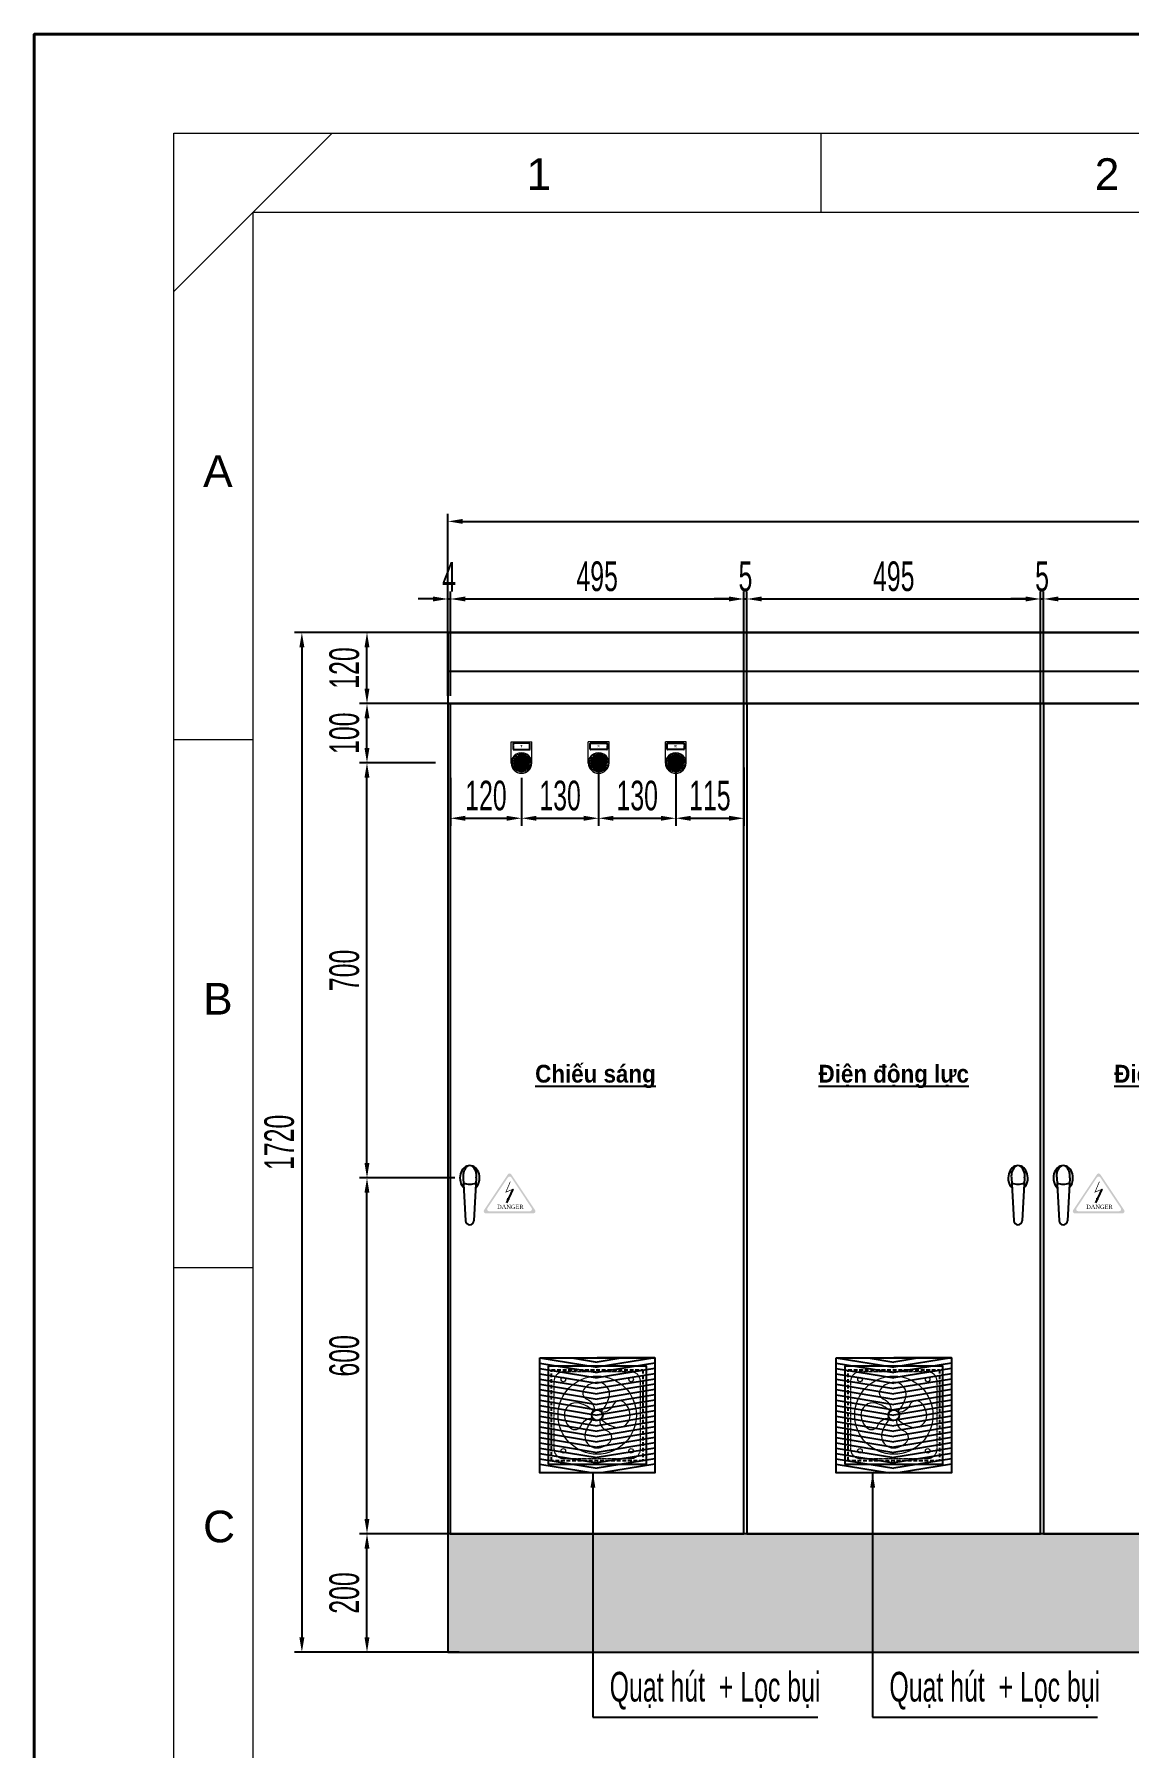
# Model space of a CAD drawing. Header units: millimetres. Extents: x 6750 to 121550, y -28210 to 66060.
# Drawn here: x 33298 to 35143, y 63171 to 66060 of the extents above; entities that cross this region are included whole.
import ezdxf

# ---------------------------------------------------------------- set-up
doc = ezdxf.new("R2010")
doc.units = ezdxf.units.MM
for name, pattern in [('CENTER', [2, 1.25, -0.25, 0.25, -0.25]), ('DASHED', [0.75, 0.5, -0.25]), ('DASHED2', [0.375, 0.25, -0.125]), ('HIDDEN', [0.375, 0.25, -0.125])]:
    doc.linetypes.add(name, pattern=pattern)
for name, color, linetype in [('12', 3, 'Continuous'), ('BHT Line', 7, 'Continuous'), ('BHT Text', 2, 'Continuous'), ('DN.10. KICHTHUOC', 1, 'Continuous'), ('M.702.Ghi chu', 3, 'Continuous'), ('TRUC', 8, 'CENTER')]:
    doc.layers.add(name, color=color, linetype=linetype)
for name, color, linetype, lineweight in [('CHANGE', 4, 'Continuous', 0), ('DN.1. NET LIEN MANH', 7, 'Continuous', 40), ('FRAME', 3, 'Continuous', 0), ('NETCHINH', 7, 'Continuous', 30), ('TBK', 1, 'Continuous', 0), ('Thin - Continuous', 3, 'DASHED2', 5)]:
    doc.layers.add(name, color=color, linetype=linetype, lineweight=lineweight)
doc.styles.add('PM', font='arial.ttf', dxfattribs={"width": 0.6})
doc.styles.get("Standard").update_dxf_attribs({"font": 'arial.ttf'})
doc.styles.add('style1', font='times.ttf', dxfattribs={"height": 50})
doc.dimstyles.new('MK-1.20 CK', dxfattribs={"dimscale": 25, "dimtxt": 2, "dimasz": 1, "dimexe": 0.5, "dimexo": 1, "dimgap": 0.5, "dimtad": 1, "dimdec": 0, "dimrnd": 0.0001, "dimtxsty": 'PM', "dimcen": 0, "dimdle": 1, "dimclrd": 251, "dimclre": 251, "dimclrt": 256, "dimadec": 4, "dimazin": 2, "dimtfac": 0.333333, "dimtdec": 0, "dimtix": 1, "dimtmove": 2, "dimatfit": 3, "dimtvp": 1, "dimarcsym": 0})
doc.dimstyles.new('MK-1.20 CK$0', dxfattribs={"dimscale": 25, "dimtxt": 2, "dimasz": 1, "dimexe": 0.5, "dimexo": 1, "dimgap": 0.5, "dimtad": 1, "dimrnd": 0.0001, "dimtxsty": 'PM', "dimcen": 0, "dimdle": 1, "dimclrd": 251, "dimclre": 251, "dimclrt": 256, "dimadec": 4, "dimazin": 2, "dimtfac": 0.333333, "dimtix": 1, "dimtmove": 2, "dimatfit": 3, "dimtvp": 1, "dimarcsym": 0})

# ---------------------------------------------------------------- blocks, each defined once
blk = doc.blocks.new('asdklnakdad')
for p, q in [((16292.99, 3398.33), (16292.99, 3101.33)), ((16712.99, 3398.33), (16292.99, 3398.33))]:
    blk.add_line(p, q)
at = {"lineweight": 5}
for p, q in [((16318.1, 3389.99), (16304.75, 3376.64)), ((16359.32, 3383.32), (16359.32, 3389.99)), ((16311.43, 3338.82), (16304.75, 3338.82)), ((16311.43, 3294.32), (16304.75, 3294.32))]:
    blk.add_line(p, q, dxfattribs=at)
for points in [[(16304.75, 3109.66), (16304.75, 3389.99), (16701.22, 3389.99), (16701.22, 3109.66), (16304.75, 3109.66)], [(16311.43, 3116.33), (16311.43, 3383.32), (16694.55, 3383.32), (16694.55, 3116.33)]]:
    blk.add_lwpolyline(points, close=True, dxfattribs=at)
at = {"layer": 'DN.1. NET LIEN MANH'}
blk.add_lwpolyline([(16292.99, 3101.33), (16712.99, 3101.33), (16712.99, 3398.33), (16292.99, 3398.33)], close=True, dxfattribs=at)
at = {"lineweight": 5, "char_height": 2.6698, "width": 8.4244, "attachment_point": 1}
for s, insert in [('{\\fArial|b0|i0|c0|p34;1}', (16334.48, 3387.87)), ('{\\fArial|b0|i0|c0|p34;2}', (16382.37, 3387.87)), ('{\\fArial|b0|i0|c0|p34;A}', (16307.22, 3362.83)), ('{\\fArial|b0|i0|c0|p34;B}', (16307.22, 3318.33)), ('{\\fArial|b0|i0|c0|p34;C}', (16307.22, 3273.83))]:
    blk.add_mtext(s, dxfattribs=dict(at, insert=insert))
blk = doc.blocks.new('d3as1d32qw1e3qw1e')
at = {"layer": 'BHT Line', "ltscale": 15}
h = blk.add_hatch(color=2, dxfattribs=at)
h.paths.add_polyline_path([(-3274.4, 18478.3, -0.598749), (-3277.3, 18472.8), (-3357.5, 18472.8, -0.598749), (-3360.4, 18478.3), (-3320.3, 18538.6, -0.5357), (-3314.5, 18538.6)])
h.paths.add_polyline_path([(-3314.5, 18533.3, 0.5357), (-3320.3, 18533.3), (-3354.6, 18481.8, 0.598749), (-3351.7, 18476.3), (-3283.1, 18476.3, 0.598749), (-3280.2, 18481.8)], flags=16)
at = {"layer": 'BHT Line', "color": 1, "ltscale": 15}
blk.add_line((-3312, 18513.4), (-3322.6, 18490.8), dxfattribs=at)
at = {"layer": 'BHT Line', "color": 1, "ltscale": 15, "const_width": 1.12}
blk.add_lwpolyline([(-3316.2, 18526.3), (-3323.6, 18508.6), (-3312, 18513.4), (-3319.3, 18497.8)], dxfattribs=at)
at = {"layer": 'BHT Line', "color": 1, "ltscale": 15}
blk.add_lwpolyline([(-3322.6, 18490.8, 0, 5.61, 0), (-3322.6, 18490.8, 0, 5.61, 0), (-3319.3, 18497.8, 5.61, 5.61, 0)], format="xyseb", dxfattribs=at)
at = {"layer": 'BHT Text', "color": 1, "insert": (-3338.3, 18487.3), "char_height": 7, "width": 93.649, "attachment_point": 1, "style": 'style1'}
blk.add_mtext('DANGER', dxfattribs=at)
blk = doc.blocks.new('das123d1sa3d21as3d21qw')
at = {"layer": 'TRUC', "linetype": 'ByBlock'}
for p, q in [((15654.4, 3735.4), (15658.4, 3663.4)), ((15676.4, 3735.4), (15672.4, 3663.4))]:
    blk.add_line(p, q, dxfattribs=at)
for centre, radius, start, end in [((15674.7, 3739.5), 20.6, 126.9994, 191.505), ((15656.2, 3739.5), 20.6, 348.495, 53.0006), ((15665.4, 3749.9), 25, 245.0509, 294.9491), ((15665.4, 3663.4), 7, 180, 0)]:
    blk.add_arc(centre, radius, start, end, dxfattribs=at)
blk.add_ellipse((15665.4, 3735.4), major_axis=(0, 21), ratio=0.785714, start_param=3.798505, end_param=8.767865, dxfattribs=at)
blk = doc.blocks.new('FAN 120x120')
at = {"layer": 'CHANGE', "linetype": 'HIDDEN'}
blk.add_lwpolyline([(13, -60), (107, -60, 0.414214), (120, -47), (120, 47, 0.414214), (107, 60), (13, 60, 0.414214), (0, 47), (0, -47, 0.414214)], format="xyb", close=True, dxfattribs=at)
at = {"layer": 'CHANGE', "linetype": 'ByBlock'}
for centre, radius in [((60, 0), 54.3), ((13, 49.6), 3.13), ((107, 49.6), 3.13), ((13, -49.6), 3.13), ((107, -49.6), 3.13)]:
    blk.add_circle(centre, radius, dxfattribs=at)
at = {"layer": 'TBK'}
for points in [[(65.9, 5.5, 0.119029), (76.6, 25, 0.508156), (60, 45.6, 0.202223), (42.2, 37.1, 0.51782), (45.7, 22.2, -0.301104), (56.1, 7)], [(54.5, 5.9, 0.119029), (35, 16.6, 0.508156), (14.4, 0, 0.202223), (22.9, -17.8, 0.51782), (37.8, -14.3, -0.301104), (53, -3.9)], [(65.5, -5.9, 0.119029), (85, -16.6, 0.508156), (105.6, 0, 0.202223), (97.1, 17.8, 0.51782), (82.2, 14.3, -0.301104), (67, 3.9)], [(54.1, -5.5, 0.119029), (43.4, -25, 0.508156), (60, -45.6, 0.202223), (77.8, -37.1, 0.51782), (74.3, -22.2, -0.301104), (63.9, -7)]]:
    blk.add_lwpolyline(points, format="xyb", dxfattribs=at)
for radius in [8, 6.94]:
    blk.add_circle((60, 0), radius, dxfattribs=at)
blk = doc.blocks.new('quat 325x325')
at = {"color": 3}
for p, q in [((-245242.3, 906267.9), (-245079.8, 906240.9)), ((-245242.3, 906252.9), (-245079.8, 906225.9)), ((-245152, 906267.9), (-245079.8, 906255.9)), ((-244917.3, 906267.9), (-245079.8, 906267.9)), ((-244917.3, 906267.9), (-245079.8, 906240.9)), ((-245007.7, 906267.9), (-245079.8, 906255.9)), ((-244917.3, 906252.9), (-245079.8, 906225.9)), ((-245242.3, 906237.9), (-245079.8, 906210.9)), ((-245242.3, 906222.9), (-245079.8, 906195.9)), ((-245242.3, 906207.9), (-245079.8, 906180.9)), ((-245242.3, 906192.9), (-245079.8, 906165.9)), ((-244917.3, 906237.9), (-245079.8, 906210.9)), ((-244917.3, 906222.9), (-245079.8, 906195.9)), ((-244917.3, 906207.9), (-245079.8, 906180.9)), ((-244917.3, 906192.9), (-245079.8, 906165.9)), ((-245242.3, 906177.9), (-245079.8, 906150.9)), ((-245242.3, 906162.9), (-245079.8, 906135.9)), ((-245242.3, 906147.9), (-245079.8, 906120.9)), ((-244917.3, 906177.9), (-245079.8, 906150.9)), ((-244917.3, 906162.9), (-245079.8, 906135.9)), ((-244917.3, 906147.9), (-245079.8, 906120.9)), ((-245242.3, 906132.9), (-245079.8, 906105.9)), ((-245242.3, 906117.9), (-245079.8, 906090.9)), ((-245242.3, 906102.9), (-245079.8, 906075.9)), ((-244917.3, 906132.9), (-245079.8, 906105.9)), ((-244917.3, 906117.9), (-245079.8, 906090.9)), ((-244917.3, 906102.9), (-245079.8, 906075.9)), ((-245242.3, 906087.9), (-245079.8, 906060.9)), ((-245242.3, 906072.9), (-245079.8, 906045.9)), ((-245242.3, 906057.9), (-245079.8, 906030.9)), ((-244917.3, 906087.9), (-245079.8, 906060.9)), ((-244917.3, 906072.9), (-245079.8, 906045.9)), ((-244917.3, 906057.9), (-245079.8, 906030.9)), ((-245242.3, 906042.9), (-245079.8, 906015.9)), ((-245242.3, 906027.9), (-245079.8, 906000.9)), ((-245242.3, 906012.9), (-245079.8, 905985.9)), ((-245242.3, 905997.9), (-245079.8, 905970.9)), ((-244917.3, 906042.9), (-245079.8, 906015.9)), ((-244917.3, 906027.9), (-245079.8, 906000.9)), ((-244917.3, 906012.9), (-245079.8, 905985.9)), ((-244917.3, 905997.9), (-245079.8, 905970.9)), ((-245242.3, 905982.9), (-245079.8, 905955.9)), ((-245242.3, 905967.9), (-245091.8, 905942.9)), ((-244917.3, 905982.9), (-245079.8, 905955.9)), ((-244917.3, 905967.9), (-245067.9, 905942.9))]:
    blk.add_line(p, q, dxfattribs=at)
blk.add_lwpolyline([(-245242.3, 906267.9), (-244917.3, 906267.9), (-244917.3, 905942.9), (-245242.3, 905942.9)], close=True, dxfattribs=at)
blk.add_lwpolyline([(-245218.4, 905967.3), (-244941.3, 905967.3), (-244941.3, 906244.5), (-245218.4, 906244.5)], close=True)
at = {"layer": 'FRAME', "xscale": 2.033931933606192, "yscale": 2.033931933606192, "zscale": 2.033931933606192}
blk.add_blockref('FAN 120x120', (-245201.9, 906105.9), dxfattribs=at)
blk = doc.blocks.new('FKL6621.230 - FRONT')
at = {"color": 7, "xscale": 0.3569230769230769, "yscale": 0.3569230769230769, "zscale": 0.3569230769230769}
blk.add_blockref('quat 325x325', (94166.9, -324612.3), dxfattribs=at)
blk = doc.blocks.new('ljashdkjahsdjkahsd')
at = {"color": 1, "linetype": 'DASHED2', "ltscale": 15}
blk.add_lwpolyline([(4077.5, 3177.2), (4169.5, 3177.2), (4169.5, 3085.2), (4077.5, 3085.2)], close=True, dxfattribs=at)
blk.add_blockref('FKL6621.230 - FRONT', (-2568.7, 4333.6))
blk = doc.blocks.new('*D66')
at = {"color": 3, "lineweight": -2, "transparency": 16777216}
for p, q in [((33970.5, 65108), (33945.5, 65108)), ((33995.5, 64944.7), (33995.5, 65120.5)), ((33995.5, 65108), (33999.5, 65108)), ((33999.5, 64944.7), (33999.5, 65120.5)), ((34024.5, 65108), (34049.5, 65108))]:
    blk.add_line(p, q, dxfattribs=at)
at = {"color": 3, "transparency": 16777216}
for points in [[(33970.5, 65112.2), (33970.5, 65103.9), (33995.5, 65108)], [(34024.5, 65112.2), (34024.5, 65103.9), (33999.5, 65108)]]:
    blk.add_solid(points, dxfattribs=at)
at = {"layer": 'Defpoints', "color": 0, "transparency": 16777216}
for p in [(33999.5, 65108), (33995.5, 64919.7), (33999.5, 64919.7)]:
    blk.add_point(p, dxfattribs=at)
at = {"transparency": 16777216, "insert": (33997.5, 65145.5), "char_height": 50, "attachment_point": 5, "style": 'PM'}
blk.add_mtext('4', dxfattribs=at)
blk = doc.blocks.new('*D67')
at = {"color": 3, "lineweight": -2, "transparency": 16777216}
for p, q in [((33999.5, 64944.7), (33999.5, 65120.5)), ((34024.5, 65108), (34469.5, 65108)), ((34494.5, 64930.3), (34494.5, 65120.5))]:
    blk.add_line(p, q, dxfattribs=at)
at = {"color": 3, "transparency": 16777216}
for points in [[(34024.5, 65112.2), (34024.5, 65103.9), (33999.5, 65108)], [(34469.5, 65112.2), (34469.5, 65103.9), (34494.5, 65108)]]:
    blk.add_solid(points, dxfattribs=at)
at = {"layer": 'Defpoints', "color": 0, "transparency": 16777216}
for p in [(34494.5, 65108), (33999.5, 64919.7), (34494.5, 64905.3)]:
    blk.add_point(p, dxfattribs=at)
at = {"transparency": 16777216, "insert": (34247, 65146), "char_height": 50, "attachment_point": 5, "style": 'PM'}
blk.add_mtext('495', dxfattribs=at)
blk = doc.blocks.new('*D68')
at = {"color": 3, "lineweight": -2, "transparency": 16777216}
for p, q in [((34469.5, 65108), (34444.5, 65108)), ((34494.5, 64930.3), (34494.5, 65120.5)), ((34494.5, 65108), (34499.5, 65108)), ((34499.5, 64934), (34499.5, 65120.5)), ((34524.5, 65108), (34549.5, 65108))]:
    blk.add_line(p, q, dxfattribs=at)
at = {"color": 3, "transparency": 16777216}
for points in [[(34469.5, 65112.2), (34469.5, 65103.9), (34494.5, 65108)], [(34524.5, 65112.2), (34524.5, 65103.9), (34499.5, 65108)]]:
    blk.add_solid(points, dxfattribs=at)
at = {"layer": 'Defpoints', "color": 0, "transparency": 16777216}
for p in [(34499.5, 65108), (34494.5, 64905.3), (34499.5, 64909)]:
    blk.add_point(p, dxfattribs=at)
at = {"transparency": 16777216, "insert": (34497, 65145.9), "char_height": 50, "attachment_point": 5, "style": 'PM'}
blk.add_mtext('5', dxfattribs=at)
blk = doc.blocks.new('*D69')
at = {"color": 3, "lineweight": -2, "transparency": 16777216}
for p, q in [((34499.5, 64934), (34499.5, 65120.5)), ((34524.5, 65108), (34969.5, 65108)), ((34994.5, 64928.4), (34994.5, 65120.5))]:
    blk.add_line(p, q, dxfattribs=at)
at = {"color": 3, "transparency": 16777216}
for points in [[(34524.5, 65112.2), (34524.5, 65103.9), (34499.5, 65108)], [(34969.5, 65112.2), (34969.5, 65103.9), (34994.5, 65108)]]:
    blk.add_solid(points, dxfattribs=at)
at = {"layer": 'Defpoints', "color": 0, "transparency": 16777216}
for p in [(34994.5, 65108), (34499.5, 64909), (34994.5, 64903.4)]:
    blk.add_point(p, dxfattribs=at)
at = {"transparency": 16777216, "insert": (34747, 65146), "char_height": 50, "attachment_point": 5, "style": 'PM'}
blk.add_mtext('495', dxfattribs=at)
blk = doc.blocks.new('*D70')
at = {"color": 3, "lineweight": -2, "transparency": 16777216}
for p, q in [((34969.5, 65108), (34944.5, 65108)), ((34994.5, 64928.4), (34994.5, 65120.5)), ((34994.5, 65108), (34999.5, 65108)), ((34999.5, 64931), (34999.5, 65120.5)), ((35024.5, 65108), (35049.5, 65108))]:
    blk.add_line(p, q, dxfattribs=at)
at = {"color": 3, "transparency": 16777216}
for points in [[(34969.5, 65112.2), (34969.5, 65103.9), (34994.5, 65108)], [(35024.5, 65112.2), (35024.5, 65103.9), (34999.5, 65108)]]:
    blk.add_solid(points, dxfattribs=at)
at = {"layer": 'Defpoints', "color": 0, "transparency": 16777216}
for p in [(34999.5, 65108), (34999.5, 64906), (34994.5, 64903.4)]:
    blk.add_point(p, dxfattribs=at)
at = {"transparency": 16777216, "insert": (34997, 65145.9), "char_height": 50, "attachment_point": 5, "style": 'PM'}
blk.add_mtext('5', dxfattribs=at)
blk = doc.blocks.new('*D71')
at = {"color": 3, "lineweight": -2, "transparency": 16777216}
for p, q in [((34999.5, 64931), (34999.5, 65120.5)), ((35024.5, 65108), (35469.5, 65108)), ((35494.5, 64909.4), (35494.5, 65120.5))]:
    blk.add_line(p, q, dxfattribs=at)
at = {"color": 3, "transparency": 16777216}
for points in [[(35024.5, 65112.2), (35024.5, 65103.9), (34999.5, 65108)], [(35469.5, 65112.2), (35469.5, 65103.9), (35494.5, 65108)]]:
    blk.add_solid(points, dxfattribs=at)
at = {"layer": 'Defpoints', "color": 0, "transparency": 16777216}
for p in [(35494.5, 65108), (34999.5, 64906), (35494.5, 64884.4)]:
    blk.add_point(p, dxfattribs=at)
at = {"transparency": 16777216, "insert": (35247, 65146), "char_height": 50, "attachment_point": 5, "style": 'PM'}
blk.add_mtext('495', dxfattribs=at)
blk = doc.blocks.new('*D77')
at = {"color": 3, "lineweight": -2, "transparency": 16777216}
for p, q in [((33995.5, 65010.4), (33995.5, 65251.4)), ((36495.5, 65010.4), (36495.5, 65251.4)), ((34020.5, 65238.9), (36470.5, 65238.9))]:
    blk.add_line(p, q, dxfattribs=at)
at = {"color": 3, "transparency": 16777216}
for points in [[(34020.5, 65243), (34020.5, 65234.7), (33995.5, 65238.9)], [(36470.5, 65243), (36470.5, 65234.7), (36495.5, 65238.9)]]:
    blk.add_solid(points, dxfattribs=at)
at = {"layer": 'Defpoints', "color": 0, "transparency": 16777216}
for p in [(36495.5, 65238.9), (33995.5, 64985.4), (36495.5, 64985.4)]:
    blk.add_point(p, dxfattribs=at)
at = {"transparency": 16777216, "insert": (35245.5, 65276.9), "char_height": 50, "attachment_point": 5, "style": 'PM'}
blk.add_mtext('\\A1;2500', dxfattribs=at)
blk = doc.blocks.new('*D78')
at = {"color": 3, "lineweight": -2, "transparency": 16777216}
for p, q in [((34014.2, 63531.6), (33846.5, 63531.6)), ((33859, 63356.6), (33859, 63506.6)), ((34014.2, 63331.6), (33846.5, 63331.6))]:
    blk.add_line(p, q, dxfattribs=at)
at = {"color": 3, "transparency": 16777216}
for points in [[(33854.8, 63506.6), (33863.1, 63506.6), (33859, 63531.6)], [(33854.8, 63356.6), (33863.1, 63356.6), (33859, 63331.6)]]:
    blk.add_solid(points, dxfattribs=at)
at = {"layer": 'Defpoints', "color": 0, "transparency": 16777216}
for p in [(33859, 63531.6), (34039.2, 63531.6), (34039.2, 63331.6)]:
    blk.add_point(p, dxfattribs=at)
at = {"transparency": 16777216, "insert": (33820.9, 63431.6), "char_height": 50, "attachment_point": 5, "rotation": 90, "style": 'PM'}
blk.add_mtext('\\A1;200', dxfattribs=at)
blk = doc.blocks.new('*D79')
at = {"color": 3, "lineweight": -2, "transparency": 16777216}
for p, q in [((34007.3, 64131.6), (33846.5, 64131.6)), ((33859, 63556.6), (33859, 64106.6)), ((34014.2, 63531.6), (33846.5, 63531.6))]:
    blk.add_line(p, q, dxfattribs=at)
at = {"color": 3, "transparency": 16777216}
for points in [[(33854.8, 64106.6), (33863.1, 64106.6), (33859, 64131.6)], [(33854.8, 63556.6), (33863.1, 63556.6), (33859, 63531.6)]]:
    blk.add_solid(points, dxfattribs=at)
at = {"layer": 'Defpoints', "color": 0, "transparency": 16777216}
for p in [(33859, 64131.6), (34032.3, 64131.6), (34039.2, 63531.6)]:
    blk.add_point(p, dxfattribs=at)
at = {"transparency": 16777216, "insert": (33820.9, 63831.6), "char_height": 50, "attachment_point": 5, "rotation": 90, "style": 'PM'}
blk.add_mtext('\\A1;600', dxfattribs=at)
blk = doc.blocks.new('*D80')
at = {"color": 3, "lineweight": -2, "transparency": 16777216}
for p, q in [((33974.5, 64831.6), (33846.5, 64831.6)), ((33859, 64156.6), (33859, 64806.6)), ((34007.3, 64131.6), (33846.5, 64131.6))]:
    blk.add_line(p, q, dxfattribs=at)
at = {"color": 3, "transparency": 16777216}
for points in [[(33854.8, 64806.6), (33863.1, 64806.6), (33859, 64831.6)], [(33854.8, 64156.6), (33863.1, 64156.6), (33859, 64131.6)]]:
    blk.add_solid(points, dxfattribs=at)
at = {"layer": 'Defpoints', "color": 0, "transparency": 16777216}
for p in [(33859, 64831.6), (33999.5, 64831.6), (34032.3, 64131.6)]:
    blk.add_point(p, dxfattribs=at)
at = {"transparency": 16777216, "insert": (33820.9, 64481.6), "char_height": 50, "attachment_point": 5, "rotation": 90, "style": 'PM'}
blk.add_mtext('\\A1;700', dxfattribs=at)
blk = doc.blocks.new('*D81')
at = {"color": 3, "lineweight": -2, "transparency": 16777216}
for p, q in [((34017.4, 64931.6), (33846.5, 64931.6)), ((33859, 64856.6), (33859, 64906.6)), ((33974.5, 64831.6), (33846.5, 64831.6))]:
    blk.add_line(p, q, dxfattribs=at)
at = {"color": 3, "transparency": 16777216}
for points in [[(33854.8, 64906.6), (33863.1, 64906.6), (33859, 64931.6)], [(33854.8, 64856.6), (33863.1, 64856.6), (33859, 64831.6)]]:
    blk.add_solid(points, dxfattribs=at)
at = {"layer": 'Defpoints', "color": 0, "transparency": 16777216}
for p in [(33859, 64931.6), (34042.4, 64931.6), (33999.5, 64831.6)]:
    blk.add_point(p, dxfattribs=at)
at = {"transparency": 16777216, "insert": (33820.9, 64881.6), "char_height": 50, "attachment_point": 5, "rotation": 90, "style": 'PM'}
blk.add_mtext('\\A1;100', dxfattribs=at)
blk = doc.blocks.new('*D82')
at = {"color": 3, "lineweight": -2, "transparency": 16777216}
for p, q in [((34024.3, 65051.6), (33846.5, 65051.6)), ((33859, 64956.6), (33859, 65026.6)), ((34017.4, 64931.6), (33846.5, 64931.6))]:
    blk.add_line(p, q, dxfattribs=at)
at = {"color": 3, "transparency": 16777216}
for points in [[(33854.8, 65026.6), (33863.1, 65026.6), (33859, 65051.6)], [(33854.8, 64956.6), (33863.1, 64956.6), (33859, 64931.6)]]:
    blk.add_solid(points, dxfattribs=at)
at = {"layer": 'Defpoints', "color": 0, "transparency": 16777216}
for p in [(33859, 65051.6), (34049.3, 65051.6), (34042.4, 64931.6)]:
    blk.add_point(p, dxfattribs=at)
at = {"transparency": 16777216, "insert": (33820.9, 64991.6), "char_height": 50, "attachment_point": 5, "rotation": 90, "style": 'PM'}
blk.add_mtext('\\A1;120', dxfattribs=at)
blk = doc.blocks.new('*D83')
at = {"color": 3, "lineweight": -2, "transparency": 16777216}
for p, q in [((33910.4, 65051.6), (33736.7, 65051.6)), ((33749.2, 65026.6), (33749.2, 63356.6)), ((33910.4, 63331.6), (33736.7, 63331.6))]:
    blk.add_line(p, q, dxfattribs=at)
at = {"color": 3, "transparency": 16777216}
for points in [[(33745.1, 65026.6), (33753.4, 65026.6), (33749.2, 65051.6)], [(33745.1, 63356.6), (33753.4, 63356.6), (33749.2, 63331.6)]]:
    blk.add_solid(points, dxfattribs=at)
at = {"layer": 'Defpoints', "color": 0, "transparency": 16777216}
for p in [(33935.4, 65051.6), (33749.2, 63331.6), (33935.4, 63331.6)]:
    blk.add_point(p, dxfattribs=at)
at = {"transparency": 16777216, "insert": (33711.2, 64191.6), "char_height": 50, "attachment_point": 5, "rotation": 90, "style": 'PM'}
blk.add_mtext('\\A1;1720', dxfattribs=at)
blk = doc.blocks.new('*D84')
at = {"color": 3, "lineweight": -2, "transparency": 16777216}
for p, q in [((33999.5, 64806.6), (33999.5, 64725.7)), ((34119.5, 64806.6), (34119.5, 64725.7)), ((34024.5, 64738.2), (34094.5, 64738.2))]:
    blk.add_line(p, q, dxfattribs=at)
at = {"color": 3, "transparency": 16777216}
for points in [[(34024.5, 64742.3), (34024.5, 64734), (33999.5, 64738.2)], [(34094.5, 64742.3), (34094.5, 64734), (34119.5, 64738.2)]]:
    blk.add_solid(points, dxfattribs=at)
at = {"layer": 'Defpoints', "color": 0, "transparency": 16777216}
for p in [(33999.5, 64831.6), (34119.5, 64831.6), (34119.5, 64738.2)]:
    blk.add_point(p, dxfattribs=at)
at = {"transparency": 16777216, "insert": (34059.5, 64776.2), "char_height": 50, "attachment_point": 5, "style": 'PM'}
blk.add_mtext('\\A1;120', dxfattribs=at)
blk = doc.blocks.new('*D85')
at = {"color": 3, "lineweight": -2, "transparency": 16777216}
for p, q in [((34249.5, 64841.8), (34249.5, 64725.7)), ((34119.5, 64806.6), (34119.5, 64725.7)), ((34144.5, 64738.2), (34224.5, 64738.2))]:
    blk.add_line(p, q, dxfattribs=at)
at = {"color": 3, "transparency": 16777216}
for points in [[(34144.5, 64742.3), (34144.5, 64734), (34119.5, 64738.2)], [(34224.5, 64742.3), (34224.5, 64734), (34249.5, 64738.2)]]:
    blk.add_solid(points, dxfattribs=at)
at = {"layer": 'Defpoints', "color": 0, "transparency": 16777216}
for p in [(34249.5, 64866.8), (34119.5, 64831.6), (34249.5, 64738.2)]:
    blk.add_point(p, dxfattribs=at)
at = {"transparency": 16777216, "insert": (34184.5, 64776.2), "char_height": 50, "attachment_point": 5, "style": 'PM'}
blk.add_mtext('\\A1;130', dxfattribs=at)
blk = doc.blocks.new('*D86')
at = {"color": 3, "lineweight": -2, "transparency": 16777216}
for p, q in [((34249.5, 64841.8), (34249.5, 64725.7)), ((34379.5, 64840.5), (34379.5, 64725.7)), ((34274.5, 64738.2), (34354.5, 64738.2))]:
    blk.add_line(p, q, dxfattribs=at)
at = {"color": 3, "transparency": 16777216}
for points in [[(34274.5, 64742.3), (34274.5, 64734), (34249.5, 64738.2)], [(34354.5, 64742.3), (34354.5, 64734), (34379.5, 64738.2)]]:
    blk.add_solid(points, dxfattribs=at)
at = {"layer": 'Defpoints', "color": 0, "transparency": 16777216}
for p in [(34249.5, 64866.8), (34379.5, 64865.5), (34379.5, 64738.2)]:
    blk.add_point(p, dxfattribs=at)
at = {"transparency": 16777216, "insert": (34314.5, 64776.2), "char_height": 50, "attachment_point": 5, "style": 'PM'}
blk.add_mtext('\\A1;130', dxfattribs=at)
blk = doc.blocks.new('*D87')
at = {"color": 3, "lineweight": -2, "transparency": 16777216}
for p, q in [((34379.5, 64840.5), (34379.5, 64725.7)), ((34494.5, 64824), (34494.5, 64725.7)), ((34404.5, 64738.2), (34469.5, 64738.2))]:
    blk.add_line(p, q, dxfattribs=at)
at = {"color": 3, "transparency": 16777216}
for points in [[(34404.5, 64742.3), (34404.5, 64734), (34379.5, 64738.2)], [(34469.5, 64742.3), (34469.5, 64734), (34494.5, 64738.2)]]:
    blk.add_solid(points, dxfattribs=at)
at = {"layer": 'Defpoints', "color": 0, "transparency": 16777216}
for p in [(34379.5, 64865.5), (34494.5, 64849), (34494.5, 64738.2)]:
    blk.add_point(p, dxfattribs=at)
at = {"transparency": 16777216, "insert": (34437, 64776.2), "char_height": 50, "attachment_point": 5, "style": 'PM'}
blk.add_mtext('\\A1;115', dxfattribs=at)

msp = doc.modelspace()

# ---------------------------------------------------------------- hatches: boundary and pattern name
h = msp.add_hatch(color=5)
h.dxf.hatch_style = 1
edge = h.paths.add_edge_path()
edge.add_arc((34119.481, 64831.552), 14, 180, 540, ccw=False)
h = msp.add_hatch(color=2)
h.dxf.hatch_style = 1
edge = h.paths.add_edge_path()
edge.add_arc((34249.347, 64831.199), 14, 180, 540, ccw=False)
h = msp.add_hatch(color=1)
h.dxf.hatch_style = 1
edge = h.paths.add_edge_path()
edge.add_arc((34379.481, 64831.552), 14, 180, 540, ccw=False)
h = msp.add_hatch(color=8)
h.dxf.hatch_style = 1
h.paths.add_polyline_path([(33995.481, 63331.552), (36495.481, 63331.552), (36495.481, 63531.552), (33995.481, 63531.552)])

# ---------------------------------------------------------------- linework, layer by layer
for points in [[(33995.481, 65051.552), (33995.481, 64931.552), (36495.481, 64931.552), (36495.481, 65051.552)], [(33995.481, 65051.552), (36495.481, 65051.552), (36495.481, 64985.432), (33995.481, 64985.432)], [(33995.481, 63331.552), (36495.481, 63331.552), (36495.481, 64931.552), (33995.481, 64931.552)], [(33999.481, 64931.552), (33999.481, 63531.552), (34494.481, 63531.552), (34494.481, 64931.552)], [(34499.481, 64931.552), (34499.481, 63531.552), (34994.481, 63531.552), (34994.481, 64931.552)], [(34999.481, 64931.552), (34999.481, 63531.552), (35494.481, 63531.552), (35494.481, 64931.552)], [(33995.481, 63331.552), (36495.481, 63331.552), (36495.481, 63531.552), (33995.481, 63531.552)]]:
    msp.add_lwpolyline(points, close=True)
at = {"layer": '12', "color": 3}
msp.add_circle((34119.477, 64831.552), 11.6, dxfattribs=at)
at = {"layer": '12', "color": 2}
msp.add_circle((34249.486, 64831.552), 11.6, dxfattribs=at)
at = {"layer": '12', "color": 1}
msp.add_circle((34379.486, 64831.552), 11.6, dxfattribs=at)
at = {"layer": 'Thin - Continuous', "color": 171, "linetype": 'ByBlock', "lineweight": 5}
for p, q in [((34102.004, 64866.823), (34136.959, 64866.823)), ((34102.004, 64831.368), (34102.004, 64866.823)), ((34136.959, 64831.368), (34136.959, 64866.823)), ((34266.959, 64866.823), (34232.004, 64866.823)), ((34232.004, 64831.368), (34232.004, 64866.823)), ((34266.959, 64831.368), (34266.959, 64866.823)), ((34396.959, 64866.823), (34362.004, 64866.823)), ((34362.004, 64831.368), (34362.004, 64866.823)), ((34396.959, 64831.368), (34396.959, 64866.823))]:
    msp.add_line(p, q, dxfattribs=at)
at = {"layer": 'Thin - Continuous', "color": 3, "linetype": 'DASHED', "lineweight": 5, "ltscale": 3}
for p, q in [((34119.477, 64831.552), (34106.953, 64831.552)), ((34119.477, 64831.552), (34106.953, 64831.552)), ((34112.896, 64842.207), (34119.477, 64831.552)), ((34112.896, 64842.207), (34119.477, 64831.552)), ((34112.896, 64820.898), (34119.477, 64831.552)), ((34112.896, 64820.898), (34119.477, 64831.552)), ((34126.058, 64842.207), (34119.477, 64831.552)), ((34126.058, 64842.207), (34119.477, 64831.552)), ((34126.058, 64820.898), (34119.477, 64831.552)), ((34126.058, 64820.898), (34119.477, 64831.552)), ((34119.481, 64831.552), (34132.005, 64831.552)), ((34119.481, 64831.552), (34132.005, 64831.552))]:
    msp.add_line(p, q, dxfattribs=at)
at = {"layer": 'Thin - Continuous', "color": 2, "linetype": 'DASHED', "lineweight": 5, "ltscale": 3}
for p, q in [((34249.481, 64831.552), (34236.958, 64831.552)), ((34249.481, 64831.552), (34236.958, 64831.552)), ((34242.905, 64842.207), (34249.486, 64831.552)), ((34242.905, 64842.207), (34249.486, 64831.552)), ((34242.905, 64820.898), (34249.486, 64831.552)), ((34242.905, 64820.898), (34249.486, 64831.552)), ((34256.067, 64842.207), (34249.486, 64831.552)), ((34256.067, 64842.207), (34249.486, 64831.552)), ((34256.067, 64820.898), (34249.486, 64831.552)), ((34249.486, 64831.552), (34262.009, 64831.552)), ((34256.067, 64820.898), (34249.486, 64831.552)), ((34249.486, 64831.552), (34262.009, 64831.552))]:
    msp.add_line(p, q, dxfattribs=at)
at = {"layer": 'Thin - Continuous', "color": 1, "linetype": 'DASHED', "lineweight": 5, "ltscale": 3}
for p, q in [((34379.481, 64831.552), (34366.958, 64831.552)), ((34379.481, 64831.552), (34366.958, 64831.552)), ((34372.905, 64842.207), (34379.486, 64831.552)), ((34372.905, 64842.207), (34379.486, 64831.552)), ((34372.905, 64820.898), (34379.486, 64831.552)), ((34372.905, 64820.898), (34379.486, 64831.552)), ((34386.067, 64842.207), (34379.486, 64831.552)), ((34386.067, 64842.207), (34379.486, 64831.552)), ((34386.067, 64820.898), (34379.486, 64831.552)), ((34379.486, 64831.552), (34392.009, 64831.552)), ((34386.067, 64820.898), (34379.486, 64831.552)), ((34379.486, 64831.552), (34392.009, 64831.552))]:
    msp.add_line(p, q, dxfattribs=at)
at = {"layer": 'Thin - Continuous', "color": 6, "linetype": 'HIDDEN', "lineweight": 5, "ltscale": 3}
for points in [[(34105.819, 64853.47), (34133.143, 64853.47, 0.41421356), (34134.282, 64854.609), (34134.282, 64864.356, 0.41421356), (34133.143, 64865.494), (34105.819, 64865.494, 0.41421356), (34104.681, 64864.356), (34104.681, 64854.609, 0.41421356)], [(34263.143, 64853.47), (34235.819, 64853.47, -0.41421356), (34234.681, 64854.609), (34234.681, 64864.356, -0.41421356), (34235.819, 64865.494), (34263.143, 64865.494, -0.41421356), (34264.282, 64864.356), (34264.282, 64854.609, -0.41421356)], [(34393.143, 64853.47), (34365.819, 64853.47, -0.41421356), (34364.681, 64854.609), (34364.681, 64864.356, -0.41421356), (34365.819, 64865.494), (34393.143, 64865.494, -0.41421356), (34394.282, 64864.356), (34394.282, 64854.609, -0.41421356)]]:
    msp.add_lwpolyline(points, format="xyb", close=True, dxfattribs=at)
at = {"layer": 'Thin - Continuous', "color": 4, "linetype": 'HIDDEN', "lineweight": 5, "ltscale": 5}
for points in [[(34106.389, 64854.609), (34132.574, 64854.609, 0.41421356), (34133.143, 64855.178), (34133.143, 64863.787, 0.41421356), (34132.574, 64864.356), (34106.389, 64864.356, 0.41421356), (34105.819, 64863.787), (34105.819, 64855.178, 0.41421356)], [(34262.574, 64854.609), (34236.389, 64854.609, -0.41421356), (34235.819, 64855.178), (34235.819, 64863.787, -0.41421356), (34236.389, 64864.356), (34262.574, 64864.356, -0.41421356), (34263.143, 64863.787), (34263.143, 64855.178, -0.41421356)], [(34392.574, 64854.609), (34366.389, 64854.609, -0.41421356), (34365.819, 64855.178), (34365.819, 64863.787, -0.41421356), (34366.389, 64864.356), (34392.574, 64864.356, -0.41421356), (34393.143, 64863.787), (34393.143, 64855.178, -0.41421356)]]:
    msp.add_lwpolyline(points, format="xyb", close=True, dxfattribs=at)
at = {"layer": 'Thin - Continuous', "color": 133, "linetype": 'DASHED', "lineweight": 5}
for centre, radius in [((34119.477, 64831.552), 15.359), ((34119.477, 64831.552), 15.359), ((34249.486, 64831.552), 15.359), ((34249.486, 64831.552), 15.359), ((34379.486, 64831.552), 15.359), ((34379.486, 64831.552), 15.359), ((34119.481, 64831.552), 13.649), ((34119.481, 64831.552), 13.649), ((34249.481, 64831.552), 13.649), ((34249.481, 64831.552), 13.649), ((34379.481, 64831.552), 13.649), ((34379.481, 64831.552), 13.649)]:
    msp.add_circle(centre, radius, dxfattribs=at)
at = {"layer": 'Thin - Continuous', "color": 3, "linetype": 'DASHED', "lineweight": 5, "ltscale": 3}
msp.add_circle((34119.481, 64831.552), 12.524, dxfattribs=at)
at = {"layer": 'Thin - Continuous', "color": 2, "linetype": 'DASHED', "lineweight": 5, "ltscale": 3}
msp.add_circle((34249.481, 64831.552), 12.524, dxfattribs=at)
at = {"layer": 'Thin - Continuous', "color": 1, "linetype": 'DASHED', "lineweight": 5, "ltscale": 3}
msp.add_circle((34379.481, 64831.552), 12.524, dxfattribs=at)
at = {"layer": 'Thin - Continuous', "color": 171, "linetype": 'ByBlock', "lineweight": 5}
for centre, radius, start, end in [((34119.477, 64831.332), 17.478, 359.39584, 180.60416), ((34249.486, 64831.332), 17.478, 359.39584, 180.60416), ((34379.486, 64831.332), 17.478, 359.39584, 180.60416), ((34119.477, 64831.552), 17.482, 181.326424, 358.673576), ((34119.477, 64831.552), 17.482, 181.326424, 358.673576), ((34249.486, 64831.552), 17.482, 181.326424, 358.673576), ((34249.486, 64831.552), 17.482, 181.326424, 358.673576), ((34379.486, 64831.552), 17.482, 181.326424, 358.673576), ((34379.486, 64831.552), 17.482, 181.326424, 358.673576)]:
    msp.add_arc(centre, radius, start, end, dxfattribs=at)

# ---------------------------------------------------------------- block references
at = {"xscale": 1.673584205949486, "yscale": 1.673584205949486, "zscale": 1.673584205949486}
for p in [(27346.029, 58490.892), (27846.029, 58490.892)]:
    msp.add_blockref('ljashdkjahsdjkahsd', p, dxfattribs=at)
at = {"layer": 'DN.1. NET LIEN MANH', "xscale": 20, "yscale": 20, "zscale": 20}
msp.add_blockref('asdklnakdad', (-292561.652, -1906.136), dxfattribs=at)
at = {"layer": 'DN.1. NET LIEN MANH'}
for p in [(18366.87, 60396.124), (19291.019, 60396.124), (19367.212, 60396.124)]:
    msp.add_blockref('das123d1sa3d21as3d21qw', p, dxfattribs=at)
at = {"layer": 'DN.10. KICHTHUOC'}
for p in [(37416.737, 45599.042), (37416.737, 45599.042), (38409.788, 45599.042), (38409.788, 45599.042)]:
    msp.add_blockref('d3as1d32qw1e3qw1e', p, dxfattribs=at)

# ---------------------------------------------------------------- texts
at = {"char_height": 50, "attachment_point": 7, "style": 'PM'}
for insert in [(34268.096, 63234.873), (34739.643, 63234.873)]:
    msp.add_mtext('Quạt hút  + Lọc bụi', dxfattribs=dict(at, insert=insert))
at = {"layer": 'M.702.Ghi chu', "ltscale": 100, "char_height": 30, "attachment_point": 2, "style": 'PM'}
for s, insert in [('\\A1;{\\fArial|b1|i0|c0|p34;\\W0.9;\\LChiếu sáng}', (34244.143, 64322.394)), ('\\A1;{\\fArial|b1|i0|c0|p34;\\W0.9;\\LĐiện động lực}', (34746.981, 64322.394)), ('\\A1;{\\fArial|b1|i0|c0|p34;\\W0.9;\\LĐiện động lực}', (35245.481, 64322.394))]:
    msp.add_mtext(s, dxfattribs=dict(at, insert=insert))
at = {"layer": 'NETCHINH', "lineweight": -2, "ltscale": 5, "extrusion": (0, 0, -1), "insert": (34119.679, 64859.624), "char_height": 4, "width": 62.73857, "attachment_point": 5, "text_direction": (-1, 0, 0)}
msp.add_mtext('{\\fTimes New Roman Baltic|b1|i0|c0|p18;T}', dxfattribs=at)
at = {"layer": 'NETCHINH', "lineweight": -2, "ltscale": 5, "char_height": 4, "width": 62.73857, "attachment_point": 5}
for s, insert in [('{\\fTimes New Roman Baltic|b1|i0|c0|p18;S}', (34249.284, 64859.624)), ('{\\fTimes New Roman Baltic|b1|i0|c0|p18;R}', (34379.284, 64859.624))]:
    msp.add_mtext(s, dxfattribs=dict(at, insert=insert))

# ---------------------------------------------------------------- dimensions: what is measured, and where the dimension line sits
for base, p1, p2, picture, middle in [((36495.481, 65238.875), (33995.481, 64985.432), (36495.481, 64985.432), '*D77', (35245.481, 65276.904)), ((33999.481, 65108.021), (33995.481, 64919.688), (33999.481, 64919.688), '*D66', (33997.481, 65145.521)), ((34494.481, 65108.021), (33999.481, 64919.688), (34494.481, 64905.336), '*D67', (34246.981, 65146.049)), ((34499.481, 65108.021), (34494.481, 64905.336), (34499.481, 64908.963), '*D68', (34496.981, 65145.947)), ((34994.481, 65108.021), (34499.481, 64908.963), (34994.481, 64903.37), '*D69', (34746.981, 65146.049)), ((34999.481, 65108.021), (34994.481, 64903.37), (34999.481, 64905.978), '*D70', (34996.981, 65145.947)), ((35494.481, 65108.021), (34999.481, 64905.978), (35494.481, 64884.415), '*D71', (35246.981, 65146.049)), ((34249.481, 64738.163), (34119.481, 64831.552), (34249.481, 64866.823), '*D85', (34184.481, 64776.209)), ((34379.481, 64738.163), (34249.481, 64866.823), (34379.481, 64865.494), '*D86', (34314.481, 64776.209)), ((34494.481, 64738.163), (34379.481, 64865.494), (34494.481, 64849.033), '*D87', (34436.981, 64776.192)), ((34119.477, 64738.163), (33999.481, 64831.552), (34119.477, 64831.552), '*D84', (34059.479, 64776.192))]:
    dim = msp.add_linear_dim(base=base, p1=p1, p2=p2, dimstyle='MK-1.20 CK$0', override={"dimclrd": 3, "dimclre": 3})
    dim.commit()
    dim.dimension.update_dxf_attribs({"geometry": picture, "text_midpoint": middle})
for base, p1, p2, picture, middle in [((33749.232, 63331.552), (33935.374, 65051.552), (33935.374, 63331.552), '*D83', (33711.203, 64191.552)), ((33858.974, 65051.552), (34042.444, 64931.552), (34049.273, 65051.552), '*D82', (33820.945, 64991.552)), ((33858.974, 64931.552), (33999.481, 64831.552), (34042.444, 64931.552), '*D81', (33820.945, 64881.552)), ((33858.974, 64831.552), (34032.303, 64131.552), (33999.481, 64831.552), '*D80', (33820.945, 64481.552)), ((33858.974, 64131.552), (34039.199, 63531.552), (34032.303, 64131.552), '*D79', (33820.945, 63831.552)), ((33858.974, 63531.552), (34039.199, 63331.552), (34039.199, 63531.552), '*D78', (33820.945, 63431.552))]:
    dim = msp.add_linear_dim(base=base, p1=p1, p2=p2, angle=90, dimstyle='MK-1.20 CK$0', override={"dimclrd": 3, "dimclre": 3})
    dim.commit()
    dim.dimension.update_dxf_attribs({"geometry": picture, "text_midpoint": middle})

# ---------------------------------------------------------------- leaders
at = {"annotation_type": 0, "has_hookline": 1, "hookline_direction": 0, "text_width": 350.668}
for points in [[(34239.859, 63634.174), (34239.859, 63222.373), (34255.596, 63222.373)], [(34711.406, 63634.174), (34711.406, 63222.373), (34727.143, 63222.373)]]:
    msp.add_leader(points, dimstyle='MK-1.20 CK', override={"dimclrd": 3, "dimclre": 3}, dxfattribs=at)

doc.saveas('drawing.dxf')
